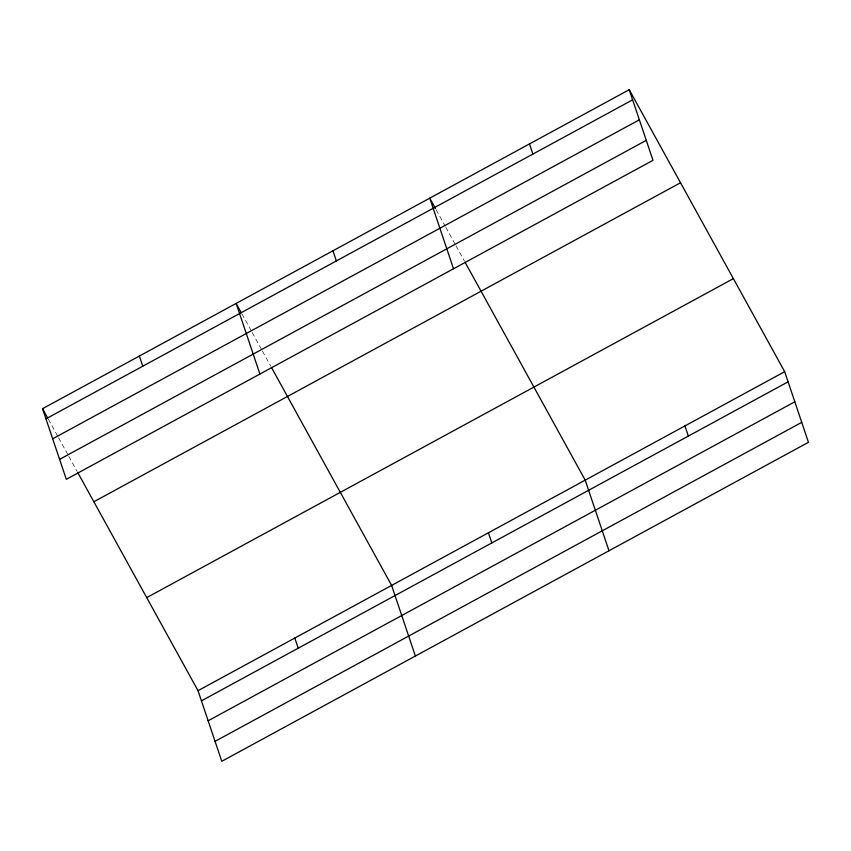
<?xml version="1.0" encoding="UTF-8"?>
<svg xmlns="http://www.w3.org/2000/svg" width="851" height="851" viewBox="0 0 851 851"><rect width="100%" height="100%" fill="white"/><g stroke="black" fill="none" stroke-linecap="round" stroke-linejoin="round"><path stroke-width="0.64" stroke-dasharray="4.25 3.19" d="M436.169 209.793L445.147 226.079M445.786 227.238L455.402 244.684M456.04 245.843L464.38 260.97M241.918 313.891L251.545 331.337M252.183 332.507L261.8 349.952M262.448 351.112L270.778 366.238M48.326 419.16L57.942 436.606M58.581 437.776L68.197 455.221M68.846 456.381L77.175 471.507"/><path stroke-width="1.28" d="M629.219 89.695L652.983 160.318L66.314 479.315L42.55 408.693L629.219 89.695L784.686 371.685L808.45 442.307L221.781 761.305L198.017 690.682L77.824 472.667M45.965 418.841L632.633 99.844M52.677 438.797L639.346 119.8M59.602 459.359L646.271 140.362M93.855 501.75L680.523 182.752M146.712 597.625L733.381 278.628M198.017 690.682L784.686 371.685M201.432 700.83L788.1 381.833M208.144 720.786L794.813 401.789M215.069 741.349L801.738 422.351M435.521 208.623L429.755 198.155L453.519 268.778M465.018 262.129L585.211 480.145L608.986 550.767M241.28 312.732L236.153 303.424L259.917 374.046M271.426 367.398L391.62 585.414L415.384 656.036M42.55 408.693L47.677 418.001M684.949 425.915L688.363 436.063M529.482 143.925L532.896 154.074M488.41 532.779L491.835 542.927M332.954 250.79L336.368 260.938M294.818 638.048L298.233 648.196M139.351 356.058L142.766 366.207"/></g></svg>
